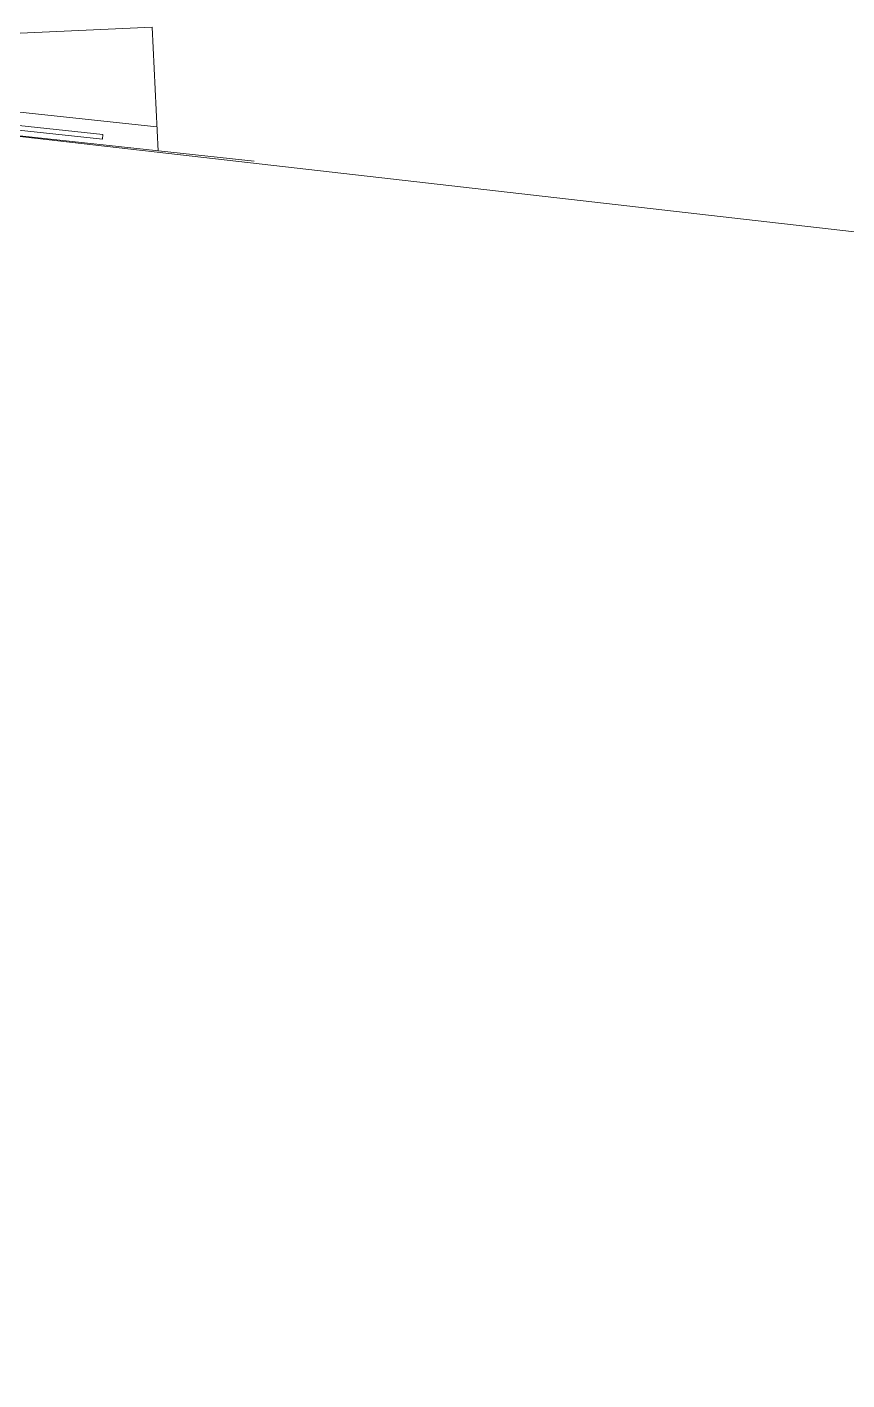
# Model space of a CAD drawing. Extents: x 526875 to 527530, y 3493038 to 3493574.
# Drawn here: x 527143.89 to 527157.77, y 3493310.49 to 3493333.37 of the extents above; entities that cross this region are included whole.
import ezdxf

# ---------------------------------------------------------------- set-up
doc = ezdxf.new("R2010")
doc.units = 0
doc.header["$LTSCALE"] = 2
doc.layers.add('DMTZ', color=7, linetype='CONTINUOUS')
doc.layers.add('W-REVETMENT驳岸', color=2, linetype='CONTINUOUS')
doc.linetypes.add('10422', pattern='A,2,[150,AAA.SHX,S=1,R=0,X=0,Y=1],2,[177,AAA.SHX,S=1,R=0,X=0,Y=0.8],1e-09', length=4)

msp = doc.modelspace()

# ---------------------------------------------------------------- linework, layer by layer
at = {"layer": 'DMTZ', "color": 252, "linetype": '10422', "lineweight": 0, "ltscale": 0.1}
msp.add_lwpolyline([(527233.407, 3493287.563), (527195.062, 3493291.711), (527194.608, 3493292.03), (527194.469, 3493292.599), (527194.712, 3493293.078), (527195.234, 3493293.302), (527225.106, 3493290.069), (527228.545, 3493321.842), (527142.235, 3493331.693), (527121.567, 3493330.525), (527117.552, 3493330.525)], dxfattribs=at)
at = {"layer": 'W-REVETMENT驳岸', "color": 252, "lineweight": 0}
for p, q in [((527141.516, 3493333.161), (527146.011, 3493333.371)), ((527146.011, 3493333.371), (527146.109, 3493331.273)), ((527141.562, 3493332.168), (527146.09, 3493331.682)), ((527142.235, 3493331.693), (527147.737, 3493331.103))]:
    msp.add_line(p, q, dxfattribs=at)
msp.add_lwpolyline([(527141.696, 3493331.928), (527145.176, 3493331.553), (527145.168, 3493331.474), (527141.688, 3493331.848)], close=True, dxfattribs=at)

doc.saveas('drawing.dxf')
